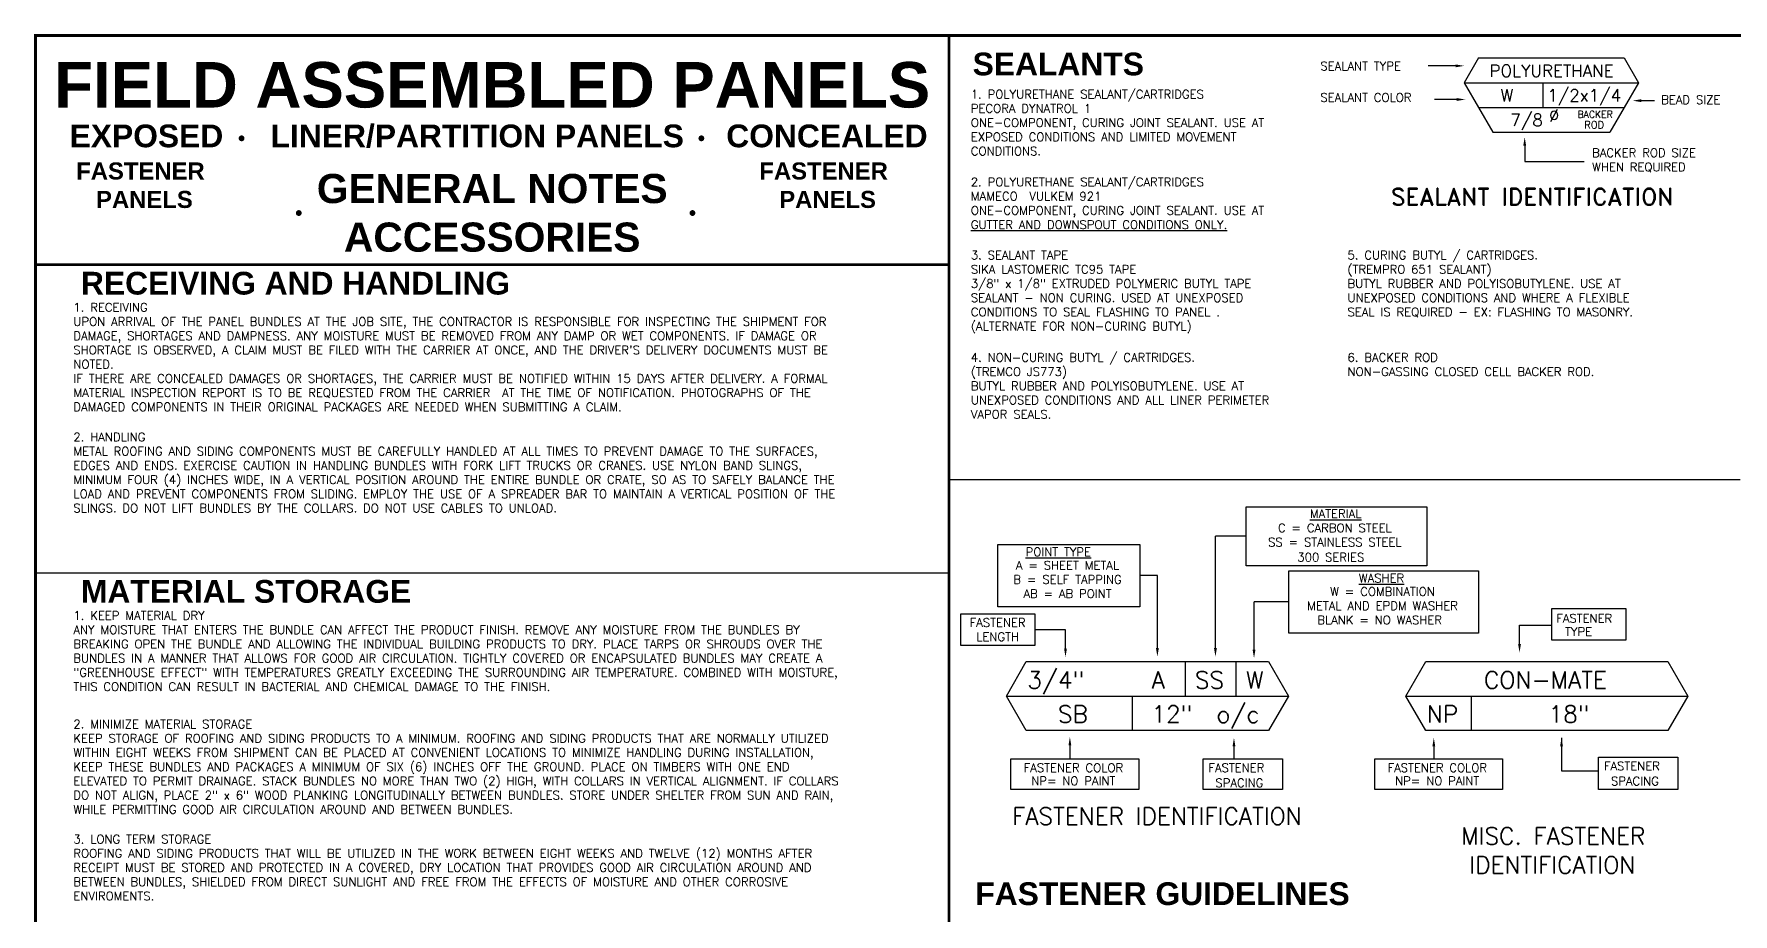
# Model space of a CAD drawing. Header units: inches. Extents: x 0 to 10293, y 0 to 4182.
# Drawn here: x 592 to 666.7, y 45.2 to 83.9 of the extents above; entities that cross this region are included whole.
import ezdxf
from ezdxf.enums import TextEntityAlignment as Align

# ---------------------------------------------------------------- set-up
doc = ezdxf.new("R2010")
doc.units = ezdxf.units.IN
doc.header["$LTSCALE"] = 48
doc.header["$MEASUREMENT"] = 0
doc.styles.add('LEROY', font='simplex.shx', dxfattribs={"height": 0.375})
doc.styles.add('ROMAND', font='romand')
doc.styles.add('SIMPLEX', font='SIMPLEX.SHX')
doc.styles.add('TITLE', font='sasb____.pfb', dxfattribs={"height": 2})
doc.dimstyles.new('CENTRIA', dxfattribs={"dimscale": 4, "dimtxt": 0.09375, "dimasz": 0.0938, "dimexe": 0.18, "dimexo": 0.0625, "dimgap": 0.0625, "dimtad": 3, "dimdec": 4, "dimzin": 1, "dimdsep": 46, "dimlunit": 4, "dimtxsty": 'SIMPLEX', "dimcen": 0.09, "dimclrt": 2, "dimadec": 0, "dimazin": 0, "dimtfac": 1, "dimtdec": 4, "dimtmove": 0, "dimatfit": 3, "dimfxl": 0, "dimtolj": 1, "dimtzin": 0, "dimarcsym": 0})

msp = doc.modelspace()

# ---------------------------------------------------------------- linework, layer by layer
for p, q in [((654.47055, 82.4781), (653.26579, 82.4781)), ((655.47256, 82.82611), (654.84437, 81.73806)), ((655.47256, 82.82611), (661.8772, 82.82611)), ((661.8772, 82.82611), (662.50539, 81.73806)), ((654.84437, 81.73806), (662.50539, 81.73806)), ((654.84437, 81.73806), (655.47256, 80.65)), ((658.2979, 81.73806), (658.2979, 80.65)), ((662.50539, 81.73806), (661.8772, 80.65)), ((654.51991, 80.99802), (653.54427, 80.99802)), ((655.47256, 80.65), (661.8772, 80.65)), ((655.47388, 80.65), (656.10194, 79.56217)), ((661.8772, 80.65), (661.24914, 79.56217)), ((662.62326, 80.94869), (663.20321, 80.94869)), ((656.10194, 79.56217), (661.24914, 79.56217)), ((657.50283, 78.96701), (657.50283, 78.2715)), ((657.50283, 78.2715), (660.1193, 78.2715)), ((643.91396, 56.88316), (643.91396, 61.79981)), ((645.26107, 61.79981), (643.91396, 61.79981)), ((641.36327, 60.0686), (640.5881, 60.0686)), ((641.36327, 56.88316), (641.36327, 60.0686)), ((647.13758, 58.91394), (645.60981, 58.91394)), ((637.32501, 57.68869), (635.98322, 57.68869)), ((637.32501, 56.86294), (637.32501, 57.68869)), ((657.2766, 57.06328), (657.2766, 57.88903)), ((657.2766, 57.88903), (658.69509, 57.88903)), ((642.58916, 56.29666), (642.58916, 54.77666)), ((644.81691, 56.29666), (644.81691, 54.77666)), ((634.72658, 54.77666), (647.12388, 54.77666)), ((640.25002, 54.77666), (640.25002, 53.25666)), ((652.27643, 54.77666), (664.67372, 54.77666)), ((655.15122, 54.77666), (655.15122, 53.25666)), ((637.5188, 52.60195), (637.5188, 52.01526)), ((644.72789, 52.56322), (644.72789, 52.01526)), ((653.50788, 52.56322), (653.50788, 52.01526))]:
    msp.add_line(p, q)
at = {"linetype": 'Continuous'}
msp.add_line((645.60981, 56.8144), (645.60981, 58.91394), dxfattribs=at)
for points, const_width in [([(592.064, 0.064), (592.064, 83.816), (728.064, 83.816), (728.064, 0.064)], 0.128), ([(632.2054, 83.816), (632.2054, 0.064)], 0.125), ([(632.2054, 73.73606), (592.064, 73.73606)], 0.125), ([(632.2054, 64.29144), (666.97897, 64.29144)], 0.0625), ([(632.2054, 60.18928), (592.064, 60.18928)], 0.0625)]:
    msp.add_lwpolyline(points, dxfattribs=dict(const_width=const_width))
at = {"const_width": 0.1279}
for points in [[(601.0578, 79.29196, 1), (601.1857, 79.29196, 1)], [(621.2614, 79.29196, 1), (621.38931, 79.29196, 1)], [(603.57075, 76.00852, 1), (603.69865, 76.00852, 1)], [(620.87075, 76.00852, 1), (620.99865, 76.00852, 1)]]:
    msp.add_lwpolyline(points, format="xyb", close=True, dxfattribs=at)
for points in [[(645.26107, 60.50223), (645.26107, 63.0974), (653.20657, 63.0974), (653.20657, 60.50223)], [(634.34797, 58.69705), (634.34797, 61.44014), (640.5881, 61.44014), (640.5881, 58.69705)], [(647.13758, 57.54239), (647.13758, 60.28549), (655.47068, 60.28549), (655.47068, 57.54239)], [(632.7275, 56.99148), (632.7275, 58.3859), (635.98322, 58.3859), (635.98322, 56.99148)], [(658.69509, 57.23055), (658.69509, 58.62497), (661.95081, 58.62497), (661.95081, 57.23055)], [(647.12388, 54.77666), (646.24631, 53.25666), (635.60415, 53.25666), (634.72658, 54.77666), (635.60415, 56.29666), (646.24631, 56.29666)], [(664.67372, 54.77666), (663.79615, 53.25666), (653.154, 53.25666), (652.27643, 54.77666), (653.154, 56.29666), (663.79615, 56.29666)], [(634.92197, 50.65957), (634.92197, 52.01526), (640.54197, 52.01526), (640.54197, 50.65957)], [(643.37134, 50.65957), (643.37134, 52.01526), (646.85961, 52.01526), (646.85961, 50.65957)], [(650.91105, 50.65957), (650.91105, 52.01526), (656.53105, 52.01526), (656.53105, 50.65957)], [(660.75015, 50.65957), (660.75015, 52.09273), (664.23842, 52.09273), (664.23842, 50.65957)]]:
    msp.add_lwpolyline(points, close=True)
for points in [[(654.47055, 82.5406), (654.47055, 82.4156), (654.84555, 82.4781)], [(654.51991, 81.06052), (654.51991, 80.93552), (654.89491, 80.99802)], [(662.62326, 80.88619), (662.62326, 81.01119), (662.24826, 80.94869)], [(657.44033, 78.96701), (657.56533, 78.96701), (657.50283, 79.34201)], [(637.38751, 56.86294), (637.26251, 56.86294), (637.32501, 56.48794)], [(641.42577, 56.88316), (641.30077, 56.88316), (641.36327, 56.50816)], [(643.97646, 56.88316), (643.85146, 56.88316), (643.91396, 56.50816)], [(657.3391, 57.06328), (657.2141, 57.06328), (657.2766, 56.68828)], [(637.4563, 52.60195), (637.5813, 52.60195), (637.5188, 52.97695)], [(644.66539, 52.56322), (644.79039, 52.56322), (644.72789, 52.93822)], [(653.44538, 52.56322), (653.57038, 52.56322), (653.50788, 52.93822)]]:
    msp.add_solid(points)
at = {"linetype": 'Continuous'}
msp.add_solid([(645.67234, 56.8144), (645.54727, 56.8144), (645.60981, 56.4392)], dxfattribs=at)

# ---------------------------------------------------------------- texts
for s, height, style, p in [('SEALANTS', 1, 'TITLE', (637.00833, 82.06061)), ('POLYURETHANE', 0.5368688, 'LEROY', (658.6848, 81.98895)), ('W', 0.53687, 'LEROY', (656.71628, 80.9123)), ('1/2x1/4', 0.536869, 'LEROY', (660.11645, 80.9123)), ('BACKER', 0.299332, 'LEROY', (660.59963, 80.19953)), ('ROD', 0.312735, 'LEROY', (660.55598, 79.72895)), ('SEALANT IDENTIFICATION', 0.75, 'ROMAND', (657.83062, 76.34852)), ('C = CARBON STEEL', 0.375, 'LEROY', (649.16193, 61.97751)), ('SS = STAINLESS STEEL', 0.375, 'LEROY', (649.16193, 61.35251)), ('A = SHEET METAL', 0.375, 'LEROY', (637.4145, 60.33551)), ('300 SERIES', 0.375, 'LEROY', (648.98189, 60.68878)), ('B = SELF TAPPING', 0.375, 'LEROY', (637.4145, 59.71051)), ('%%UWASHER%%U', 0.375, 'LEROY', (651.21215, 59.76854)), ('AB = AB POINT', 0.375, 'LEROY', (637.4145, 59.08551)), ('W = COMBINATION', 0.375, 'LEROY', (651.25592, 59.18051)), ('METAL AND EPDM WASHER', 0.375, 'LEROY', (651.25592, 58.55551)), ('BLANK = NO WASHER', 0.375, 'LEROY', (651.12972, 57.93086)), ('FASTENER', 0.375, 'LEROY', (634.34386, 57.8184)), ('LENGTH', 0.375, 'LEROY', (634.34386, 57.1934)), ('A', 0.75, 'LEROY', (641.40057, 55.10631)), ('SS', 0.75, 'LEROY', (643.65057, 55.10631)), ('W', 0.75, 'LEROY', (645.65057, 55.10631)), ('CON-MATE', 0.75, 'LEROY', (658.41601, 55.10631)), ('SB', 0.75, 'LEROY', (637.65057, 53.60631)), ('18"', 0.75, 'LEROY', (659.45042, 53.60631)), ('FASTENER COLOR', 0.375, 'LEROY', (637.67383, 51.43425)), ('FASTENER COLOR', 0.375, 'LEROY', (653.66291, 51.43425)), ('NP= NO PAINT', 0.375, 'LEROY', (637.66825, 50.8591)), ('NP= NO PAINT', 0.375, 'LEROY', (653.65733, 50.8591)), ('FASTENER IDENTIFICATION', 0.75, 'SIMPLEX', (641.34341, 49.11983)), ('MISC. FASTENER', 0.75, 'SIMPLEX', (658.75717, 48.24868)), ('IDENTIFICATION', 0.75, 'SIMPLEX', (658.71996, 46.97465)), ('FASTENER GUIDELINES', 1, 'TITLE', (641.58803, 45.58755))]:
    msp.add_text(s, height=height, dxfattribs=dict(style=style)).set_placement(p, align=Align.CENTER)
at = {"style": 'LEROY'}
for s, height, p in [('SEALANT TYPE', 0.375, (648.52654, 82.28075)), ('SEALANT COLOR', 0.375, (648.52654, 80.89935)), ('BEAD SIZE', 0.375, (663.49942, 80.80068)), ('%%c', 0.536759, (658.57156, 80.03201)), ('BACKER ROD SIZE', 0.375, (660.46487, 78.46884)), ('WHEN REQUIRED', 0.375, (660.46487, 77.84384)), ('%%uMATERIAL', 0.375, (648.06363, 62.60251)), ('%%UPOINT TYPE%%U', 0.375, (635.57092, 60.9232)), ('FASTENER', 0.375, (658.88888, 58.00523)), ('TYPE', 0.375, (659.27647, 57.41897)), ('3/4"', 0.75, (635.65057, 55.10631)), ('o/c', 0.75, (643.95694, 53.59804)), ('NP', 0.75, (653.20042, 53.60631)), ('FASTENER', 0.375, (643.60389, 51.43425)), ('FASTENER', 0.375, (660.9827, 51.51172)), ('SPACING', 0.375, (643.91396, 50.77052)), ('SPACING', 0.375, (661.29277, 50.84799))]:
    msp.add_text(s, height=height, dxfattribs=at).set_placement(p)
for s, height, p in [('7/8', 0.536759, (658.30077, 79.82787)), ('12"', 0.75, (642.90057, 53.60631))]:
    msp.add_text(s, height=height, dxfattribs=at).set_placement(p, align=Align.RIGHT)
for s, insert, char_height, width, attachment_point, style in [('{\\fArial|b1|i0|c0|p34;FIELD ASSEMBLED PANELS}', (612.1347, 80.61793), 2, 43.9375, 8, 'TITLE'), ('1. POLYURETHANE SEALANT/CARTRIDGES\\PPECORA DYNATROL 1\\PONE-COMPONENT, CURING JOINT SEALANT. USE AT EXPOSED CONDITIONS AND LIMITED MOVEMENT CONDITIONS.', (633.16631, 81.41775), 0.375, 14.90625, 1, 'LEROY'), ('{\\fArial|b1|i0|c0|p34;EXPOSED \\P\\H0.75x; FASTENER \\P    PANELS}', (593.564, 79.89911), 1, 18.71875, 1, 'TITLE'), ('{\\fArial|b1|i0|c0|p34;LINER/PARTITION PANELS}', (602.39795, 79.89911), 1, 21.4511551, 1, 'TITLE'), ('{\\fArial|b1|i0|c0|p34;CONCEALED \\P\\H0.75x;     FASTENER \\P        PANELS}', (622.41915, 79.89911), 1, 25.375, 1, 'TITLE'), ('{\\fArial|b1|i0|c0|p34;GENERAL NOTES \\PACCESSORIES}', (612.1347, 76.00852), 1.2813925, 36.71875, 5, 'TITLE'), ('2. POLYURETHANE SEALANT/CARTRIDGES\\PMAMECO  VULKEM 921\\PONE-COMPONENT, CURING JOINT SEALANT. USE AT \\LGUTTER AND DOWNSPOUT CONDITIONS ONLY.', (633.16631, 77.56061), 0.375, 14.90625, 1, 'LEROY'), ('3. SEALANT TAPE\\PSIKA LASTOMERIC TC95 TAPE\\P3/8" x 1/8" EXTRUDED POLYMERIC BUTYL TAPE SEALANT - NON CURING. USED AT UNEXPOSED CONDITIONS TO SEAL FLASHING TO PANEL . (ALTERNATE FOR NON-CURING BUTYL)', (633.16631, 74.34632), 0.375, 15, 1, 'LEROY'), ('5. CURING BUTYL / CARTRIDGES.\\P(TREMPRO 651 SEALANT)\\PBUTYL RUBBER AND POLYISOBUTYLENE. USE AT  UNEXPOSED CONDITIONS AND WHERE A FLEXIBLE SEAL IS REQUIRED - EX: FLASHING TO MASONRY.', (649.71644, 74.34632), 0.375, 14.5, 1, 'LEROY'), ('{\\fArial|b1|i0|c0|p34;RECEIVING AND HANDLING}', (594.06368, 73.42356), 1, 26.9375, 1, 'TITLE'), ("1. RECEIVING\\PUPON ARRIVAL OF THE PANEL BUNDLES AT THE JOB SITE, THE CONTRACTOR IS RESPONSIBLE FOR INSPECTING THE SHIPMENT FOR DAMAGE, SHORTAGES AND DAMPNESS. ANY MOISTURE MUST BE REMOVED FROM ANY DAMP OR WET COMPONENTS. IF DAMAGE OR SHORTAGE IS OBSERVED, A CLAIM MUST BE FILED WITH THE CARRIER AT ONCE, AND THE DRIVER'S DELIVERY DOCUMENTS MUST BE NOTED.\\PIF THERE ARE CONCEALED DAMAGES OR SHORTAGES, THE CARRIER MUST BE NOTIFIED WITHIN 15 DAYS AFTER DELIVERY. A FORMAL MATERIAL INSPECTION REPORT IS TO BE REQUESTED FROM THE CARRIER  AT THE TIME OF NOTIFICATION. PHOTOGRAPHS OF THE DAMAGED COMPONENTS IN THEIR ORIGINAL PACKAGES ARE NEEDED WHEN SUBMITTING A CLAIM.", (593.73172, 72.04856), 0.375, 36.8125, 1, 'LEROY'), ('4. NON-CURING BUTYL / CARTRIDGES.\\P(TREMCO JS773)\\PBUTYL RUBBER AND POLYISOBUTYLENE. USE AT  UNEXPOSED CONDITIONS AND ALL LINER PERIMETER VAPOR SEALS.', (633.16631, 69.84632), 0.375, 14.5, 1, 'LEROY'), ('6. BACKER ROD\\PNON-GASSING CLOSED CELL BACKER ROD.', (649.71644, 69.84632), 0.375, 14.5, 1, 'LEROY'), ('2. HANDLING\\PMETAL ROOFING AND SIDING COMPONENTS MUST BE CAREFULLY HANDLED AT ALL TIMES TO PREVENT DAMAGE TO THE SURFACES, EDGES AND ENDS. EXERCISE CAUTION IN HANDLING BUNDLES WITH FORK LIFT TRUCKS OR CRANES. USE NYLON BAND SLINGS, MINIMUM FOUR (4) INCHES WIDE, IN A VERTICAL POSITION AROUND THE ENTIRE BUNDLE OR CRATE, SO AS TO SAFELY BALANCE THE LOAD AND PREVENT COMPONENTS FROM SLIDING. EMPLOY THE USE OF A SPREADER BAR TO MAINTAIN A VERTICAL POSITION OF THE SLINGS. DO NOT LIFT BUNDLES BY THE COLLARS. DO NOT USE CABLES TO UNLOAD.', (593.73172, 66.35026), 0.375, 36.8125, 1, 'LEROY'), ('{\\fArial|b1|i0|c0|p34;MATERIAL STORAGE}', (594.06368, 59.87678), 1, 26.9375, 1, 'TITLE'), ('{1. KEEP MATERIAL DRY}\\P{ANY MOISTURE THAT ENTERS THE BUNDLE CAN AFFECT THE PRODUCT FINISH. REMOVE ANY MOISTURE FROM THE BUNDLES BY BREAKING OPEN THE BUNDLE AND ALLOWING THE INDIVIDUAL BUILDING PRODUCTS TO DRY. PLACE TARPS OR SHROUDS OVER THE BUNDLES IN A MANNER THAT ALLOWS FOR GOOD AIR CIRCULATION. TIGHTLY COVERED OR ENCAPSULATED BUNDLES MAY CREATE A "GREENHOUSE EFFECT" WITH TEMPERATURES GREATLY EXCEEDING THE SURROUNDING AIR TEMPERATURE. COMBINED WITH MOISTURE, THIS CONDITION CAN RESULT IN BACTERIAL AND CHEMICAL DAMAGE TO THE FINISH.}', (593.73172, 58.50178), 0.375, 36.7975, 1, 'LEROY'), ('2. MINIMIZE MATERIAL STORAGE\\PKEEP STORAGE OF ROOFING AND SIDING PRODUCTS TO A MINIMUM. ROOFING AND SIDING PRODUCTS THAT ARE NORMALLY UTILIZED WITHIN EIGHT WEEKS FROM SHIPMENT CAN BE PLACED AT CONVENIENT LOCATIONS TO MINIMIZE HANDLING DURING INSTALLATION, KEEP THESE BUNDLES AND PACKAGES A MINIMUM OF SIX (6) INCHES OFF THE GROUND. PLACE ON TIMBERS WITH ONE END ELEVATED TO PERMIT DRAINAGE. STACK BUNDLES NO MORE THAN TWO (2) HIGH, WITH COLLARS IN VERTICAL ALIGNMENT. IF COLLARS DO NOT ALIGN, PLACE 2" x 6" WOOD PLANKING LONGITUDINALLY BETWEEN BUNDLES. STORE UNDER SHELTER FROM SUN AND RAIN, WHILE PERMITTING GOOD AIR CIRCULATION AROUND AND BETWEEN BUNDLES.', (593.73172, 53.7301), 0.375, 36.8125, 1, 'LEROY'), ('3. LONG TERM STORAGE\\PROOFING AND SIDING PRODUCTS THAT WILL BE UTILIZED IN THE WORK BETWEEN EIGHT WEEKS AND TWELVE (12) MONTHS AFTER RECEIPT MUST BE STORED AND PROTECTED IN A COVERED, DRY LOCATION THAT PROVIDES GOOD AIR CIRCULATION AROUND AND BETWEEN BUNDLES, SHIELDED FROM DIRECT SUNLIGHT AND FREE FROM THE EFFECTS OF MOISTURE AND OTHER CORROSIVE ENVIROMENTS.', (593.73172, 48.67145), 0.375, 36.8125, 1, 'LEROY')]:
    msp.add_mtext(s, dxfattribs=dict(insert=insert, char_height=char_height, width=width, attachment_point=attachment_point, style=style))

# ---------------------------------------------------------------- leaders
msp.add_leader([(659.121, 52.93822), (659.121, 51.49046), (660.75015, 51.49046)], dimstyle='CENTRIA', override={"dimscale": 4, "dimtofl": 1})

doc.saveas('drawing.dxf')
